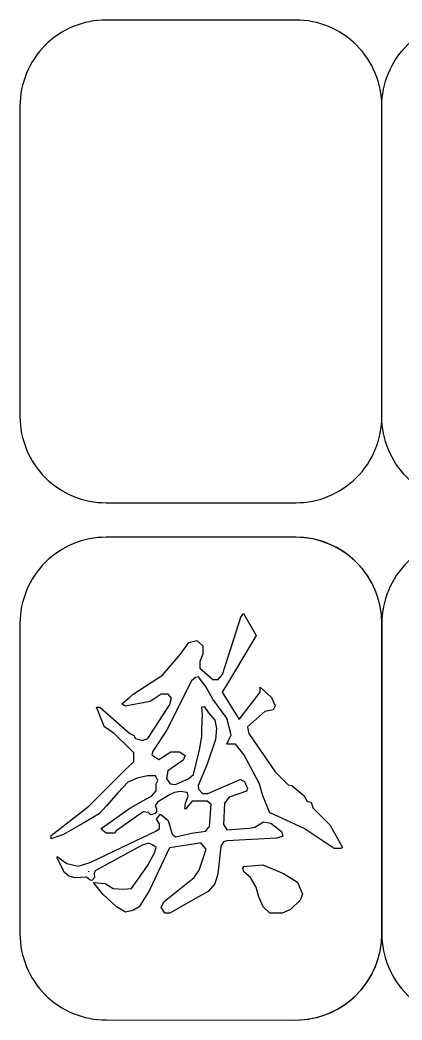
# Model space of a CAD drawing. Header units: millimetres. Extents: x -42 to 21, y 0 to 118.
# Drawn here: x -42 to -19.8, y 60 to 118 of the extents above; entities that cross this region are included whole.
import ezdxf

# ---------------------------------------------------------------- set-up
doc = ezdxf.new("R2010")
doc.units = ezdxf.units.MM
doc.layers.get('0').update_dxf_attribs({"linetype": 'CONTINUOUS'})

msp = doc.modelspace()

# ---------------------------------------------------------------- linework, layer by layer
for p, q in [((-21, 95), (-21, 113)), ((-21, 95), (-21, 113)), ((-21, 95), (-21, 113)), ((-21, 95), (-21, 113)), ((-42, 83), (-42, 65)), ((-42, 83), (-42, 65)), ((-42, 83), (-42, 65)), ((-42, 83), (-42, 65)), ((-21, 83), (-21, 65)), ((-21, 83), (-21, 65)), ((-21, 83), (-21, 65)), ((-21, 83), (-21, 65)), ((-21, 83), (-21, 65)), ((-21, 83), (-21, 65)), ((-21, 83), (-21, 65)), ((-21, 83), (-21, 65)), ((-21, 83), (-21, 65)), ((-21, 83), (-21, 65)), ((-21, 83), (-21, 65)), ((-21, 83), (-21, 65)), ((-21, 83), (-21, 65)), ((-21, 83), (-21, 65)), ((-21, 83), (-21, 65)), ((-21, 83), (-21, 65)), ((-38.007, 68.596), (-38.007, 68.642)), ((-38.007, 68.596), (-38.007, 68.642)), ((-38.007, 68.596), (-38.007, 68.642)), ((-38.007, 68.596), (-38.007, 68.642))]:
    msp.add_line(p, q)
for points in [[(-26, 90, 0.414214), (-21, 95), (-21, 113, 0.414214), (-26, 118), (-37, 118, 0.414214), (-42, 113), (-42, 95, 0.414214), (-37, 90)], [(-26, 90, 0.414214), (-21, 95), (-21, 113, 0.414214), (-26, 118), (-37, 118, 0.414214), (-42, 113), (-42, 95, 0.414214), (-37, 90)], [(-26, 90, 0.414214), (-21, 95), (-21, 113, 0.414214), (-26, 118), (-37, 118, 0.414214), (-42, 113), (-42, 95, 0.414214), (-37, 90)], [(-26, 90, 0.414214), (-21, 95), (-21, 113, 0.414214), (-26, 118), (-37, 118, 0.414214), (-42, 113), (-42, 95, 0.414214), (-37, 90)], [(-16, 118), (-5, 118, -0.414214), (0, 113), (0, 95, -0.414214), (-5, 90), (-16, 90, -0.414214), (-21, 95), (-21, 113, -0.414214)], [(-16, 118), (-5, 118, -0.414214), (0, 113), (0, 95, -0.414214), (-5, 90), (-16, 90, -0.414214), (-21, 95), (-21, 113, -0.414214)], [(-16, 118), (-5, 118, -0.414214), (0, 113), (0, 95, -0.414214), (-5, 90), (-16, 90, -0.414214), (-21, 95), (-21, 113, -0.414214)], [(-16, 118), (-5, 118, -0.414214), (0, 113), (0, 95, -0.414214), (-5, 90), (-16, 90, -0.414214), (-21, 95), (-21, 113, -0.414214)], [(-26, 60, 0.414214), (-21, 65), (-21, 83, 0.414214), (-26, 88), (-37, 88, 0.414214), (-42, 83), (-42, 65, 0.414214), (-37, 60)], [(-26, 60, 0.414214), (-21, 65), (-21, 83, 0.414214), (-26, 88), (-37, 88, 0.414214), (-42, 83), (-42, 65, 0.414214), (-37, 60)], [(-26, 60, 0.414214), (-21, 65), (-21, 83, 0.414214), (-26, 88), (-37, 88, 0.414214), (-42, 83), (-42, 65, 0.414214), (-37, 60)], [(-26, 60, 0.414214), (-21, 65), (-21, 83, 0.414214), (-26, 88), (-37, 88, 0.414214), (-42, 83), (-42, 65, 0.414214), (-37, 60)], [(-5, 60, 0.414214), (0, 65), (0, 83, 0.414214), (-5, 88), (-16, 88, 0.414214), (-21, 83), (-21, 65, 0.414214), (-16, 60)], [(-5, 60, 0.414214), (0, 65), (0, 83, 0.414214), (-5, 88), (-16, 88, 0.414214), (-21, 83), (-21, 65, 0.414214), (-16, 60)], [(-5, 60, 0.414214), (0, 65), (0, 83, 0.414214), (-5, 88), (-16, 88, 0.414214), (-21, 83), (-21, 65, 0.414214), (-16, 60)], [(-5, 60, 0.414214), (0, 65), (0, 83, 0.414214), (-5, 88), (-16, 88, 0.414214), (-21, 83), (-21, 65, 0.414214), (-16, 60)]]:
    msp.add_lwpolyline(points, format="xyb", close=True)
for points in [[(-31.638, 79.903), (-31.805, 79.859), (-32.051, 79.68), (-33.5, 76.8), (-34.3, 75.6), (-34.342, 75.383), (-33.942, 75.117), (-33.255, 75.557), (-32.737, 75.557), (-32.407, 75.337), (-32.525, 75.066), (-33.418, 74.444), (-33.5, 74), (-33.294, 73.704), (-32.971, 73.655), (-32.2, 74), (-31.929, 74.235), (-31.557, 75.74), (-31.454, 76.47), (-31.454, 76.871), (-31.4, 77.7), (-31.454, 78.158), (-31.307, 78.175), (-31.059, 77.809), (-30.7, 77.4), (-30.6, 76.9), (-30.65, 76.262), (-31.139, 74.837), (-31.665, 73.595), (-31.639, 73.379), (-31.402, 73.141), (-31.1, 73.141), (-29.229, 73.941), (-28.966, 73.833), (-28.79, 73.42), (-28.848, 73.276), (-29.855, 72.927), (-30.129, 72.578), (-30.181, 71.342), (-29.992, 71.031), (-28.696, 71.135), (-28.378, 71.187), (-27.86, 71.5), (-27.437, 71.419), (-26.832, 70.934), (-26.745, 70.657), (-27.092, 70.549), (-30, 70.4), (-30.185, 70.342), (-30.336, 70.09), (-30.461, 69), (-30.522, 68.47), (-30.7, 67.9), (-31.077, 67.461), (-31.817, 67.038), (-33.31, 66.187), (-33.6, 66.187), (-33.805, 66.547), (-33.633, 66.866), (-31.89, 68.27), (-31.6, 68.7), (-31.2, 69.9), (-31.336, 70.069), (-31.505, 70.278), (-31.691, 70.246), (-33.319, 69.984), (-34.5, 67.5), (-35.079, 66.557), (-35.451, 66.354), (-35.868, 66.257), (-36.404, 66.557), (-37.2, 67.3), (-37.73, 67.967), (-37.06, 67.918), (-36.584, 67.634), (-35.984, 67.589), (-35.53, 67.634), (-34.595, 68.947), (-34.2, 69.7), (-34.1, 70), (-34.298, 70.141), (-34.526, 70.261), (-34.901, 70.141), (-37.465, 68.745), (-37.646, 68.646), (-37.7, 68.5), (-37.673, 68.27), (-37.833, 68.084), (-37.925, 68.108), (-38.132, 68.285), (-38.802, 68.244), (-39.157, 68.335), (-39.412, 68.554), (-39.834, 69.379), (-39.84, 69.487), (-39.284, 69.072), (-38.628, 68.927), (-37.921, 69.135), (-36.553, 69.786), (-34.07, 70.966), (-33.9, 71.1), (-33.9, 71.369), (-34.07, 71.647), (-33.84, 71.93), (-33.398, 71.571), (-33.162, 70.78), (-32.969, 70.623), (-32.048, 70.829), (-31.217, 70.962), (-31.074, 71.137), (-30.997, 71.232), (-30.9, 72.5), (-31.145, 72.7), (-32, 72.7), (-32.386, 72.225), (-32.437, 72.266), (-32.386, 72.586), (-32.247, 72.979), (-32.29, 73.191), (-32.691, 73.255), (-33.042, 73.191), (-33.28, 73.085), (-33.77, 72.783), (-34.015, 72.632), (-34.146, 72.44), (-34.08, 72.255), (-34.08, 72.087), (-34.153, 71.981), (-34.4, 71.9), (-34.543, 72.034), (-34.827, 72.079), (-35.052, 71.94), (-36.409, 70.967), (-36.504, 70.828), (-37, 70.828), (-37.294, 71.068), (-37.225, 71.152), (-35.629, 72.296), (-34.7, 72.8), (-34.365, 72.982), (-34.1, 73.3), (-34.1, 73.7), (-34, 73.9), (-34.145, 74.167), (-34.6, 74.167), (-35.197, 74.033), (-35.737, 73.8), (-36.3, 73.2), (-37, 72.4), (-37.41, 71.963), (-38.2, 71.5), (-39.472, 70.755), (-40.2, 70.5), (-40.2, 70.7), (-38, 72.4), (-36.1, 74.3), (-35.4, 75), (-35.4, 75.3), (-35.4, 75.5), (-35.648, 75.748), (-36.526, 76.626), (-37.1, 77), (-37.3, 77.5), (-37.427, 77.817), (-37.561, 78.153), (-37.363, 78.153), (-35.63, 76.626), (-35.4, 76.5), (-35.29, 76.328), (-34.886, 76.217), (-34.588, 76.328), (-33.3, 78.3), (-33.201, 78.663), (-33.4, 78.9), (-33.8, 78.9), (-34.449, 78.482), (-35.9, 78.2), (-36.088, 78.341), (-35.672, 78.691), (-35.424, 78.9), (-33.726, 79.994), (-32.679, 81.211), (-32.2, 81.9), (-31.738, 82.002), (-31.392, 81.704), (-31.392, 81.211), (-31.565, 80.792), (-31.565, 80.4), (-31.273, 80.149), (-30.816, 79.755), (-30.5, 79.755), (-30.249, 80.046), (-29.3, 83), (-29.182, 83.366), (-29.034, 83.575), (-28.301, 82.301), (-28.667, 81.684), (-29.893, 79.619), (-30.258, 79.005), (-29.28, 77.437), (-28.069, 79.005), (-28.069, 79.312), (-27.4, 78.7), (-27.196, 78.221), (-27.298, 77.995), (-27.8, 77.9), (-28.8, 77), (-28.755, 76.764), (-28.727, 76.613), (-27.2, 74.4), (-26.431, 73.631), (-26.438, 73.645), (-26.231, 73.61), (-25.5, 73), (-25.33, 72.664), (-25.108, 72.626), (-25, 72.3), (-24.6, 71.9), (-24.024, 71.324), (-23.5, 70.4), (-23.276, 70.005), (-23.388, 69.941), (-23.762, 69.941), (-25.5, 71.1), (-27.271, 71.918), (-27.271, 71.914), (-27.492, 72.02), (-27.9, 73), (-28.1, 73.7), (-29, 75.4), (-29.5, 76), (-30, 76), (-29.75, 76.542), (-30, 77.5), (-30.8, 78.6), (-31.2, 79.3)], [(-30.5, 79.755), (-30.249, 80.046), (-29.3, 83), (-29.182, 83.366), (-29.034, 83.575), (-28.301, 82.301), (-28.667, 81.684), (-29.893, 79.619), (-30.258, 79.005), (-29.28, 77.437), (-28.069, 79.005), (-28.069, 79.312), (-27.4, 78.7), (-27.196, 78.221), (-27.298, 77.995), (-27.8, 77.9), (-28.8, 77), (-28.755, 76.764), (-28.727, 76.613), (-27.2, 74.4), (-26.431, 73.631), (-26.438, 73.645), (-26.231, 73.61), (-25.5, 73), (-25.33, 72.664), (-25.108, 72.626), (-25, 72.3), (-24.6, 71.9), (-24.024, 71.324), (-23.5, 70.4), (-23.276, 70.005), (-23.388, 69.941), (-23.762, 69.941), (-25.5, 71.1), (-27.271, 71.918), (-27.271, 71.914), (-27.492, 72.02), (-27.9, 73), (-28.1, 73.7), (-29, 75.4), (-29.5, 76), (-30, 76), (-29.75, 76.542), (-30, 77.5), (-30.8, 78.6), (-31.2, 79.3), (-31.638, 79.903), (-31.805, 79.859), (-32.051, 79.68), (-33.5, 76.8), (-34.3, 75.6), (-34.342, 75.383), (-33.942, 75.117), (-33.255, 75.557), (-32.737, 75.557), (-32.407, 75.337), (-32.525, 75.066), (-33.418, 74.444), (-33.5, 74), (-33.294, 73.704), (-32.971, 73.655), (-32.2, 74), (-31.929, 74.235), (-31.557, 75.74), (-31.454, 76.47), (-31.454, 76.871), (-31.4, 77.7), (-31.454, 78.158), (-31.307, 78.175), (-31.059, 77.809), (-30.7, 77.4), (-30.6, 76.9), (-30.65, 76.262), (-31.139, 74.837), (-31.665, 73.595), (-31.639, 73.379), (-31.402, 73.141), (-31.1, 73.141), (-29.229, 73.941), (-28.966, 73.833), (-28.79, 73.42), (-28.848, 73.276), (-29.855, 72.927), (-30.129, 72.578), (-30.181, 71.342), (-29.992, 71.031), (-28.696, 71.135), (-28.378, 71.187), (-27.86, 71.5), (-27.437, 71.419), (-26.832, 70.934), (-26.745, 70.657), (-27.092, 70.549), (-30, 70.4), (-30.185, 70.342), (-30.336, 70.09), (-30.461, 69), (-30.522, 68.47), (-30.7, 67.9), (-31.077, 67.461), (-31.817, 67.038), (-33.31, 66.187), (-33.6, 66.187), (-33.805, 66.547), (-33.633, 66.866), (-31.89, 68.27), (-31.6, 68.7), (-31.2, 69.9), (-31.336, 70.069), (-31.505, 70.278), (-31.691, 70.246), (-33.319, 69.984), (-34.5, 67.5), (-35.079, 66.557), (-35.451, 66.354), (-35.868, 66.257), (-36.404, 66.557), (-37.2, 67.3), (-37.73, 67.967), (-37.06, 67.918), (-36.584, 67.634), (-35.984, 67.589), (-35.53, 67.634), (-34.595, 68.947), (-34.2, 69.7), (-34.1, 70), (-34.298, 70.141), (-34.526, 70.261), (-34.901, 70.141), (-37.465, 68.745), (-37.646, 68.646), (-37.7, 68.5), (-37.673, 68.27), (-37.833, 68.084), (-37.925, 68.108), (-38.132, 68.285), (-38.802, 68.244), (-39.157, 68.335), (-39.412, 68.554), (-39.834, 69.379), (-39.84, 69.487), (-39.284, 69.072), (-38.628, 68.927), (-37.921, 69.135), (-36.553, 69.786), (-34.07, 70.966), (-33.9, 71.1), (-33.9, 71.369), (-34.07, 71.647), (-33.84, 71.93), (-33.398, 71.571), (-33.162, 70.78), (-32.969, 70.623), (-32.048, 70.829), (-31.217, 70.962), (-31.074, 71.137), (-30.997, 71.232), (-30.9, 72.5), (-31.145, 72.7), (-32, 72.7), (-32.386, 72.225), (-32.437, 72.266), (-32.386, 72.586), (-32.247, 72.979), (-32.29, 73.191), (-32.691, 73.255), (-33.042, 73.191), (-33.28, 73.085), (-33.77, 72.783), (-34.015, 72.632), (-34.146, 72.44), (-34.08, 72.255), (-34.08, 72.087), (-34.153, 71.981), (-34.4, 71.9), (-34.543, 72.034), (-34.827, 72.079), (-35.052, 71.94), (-36.409, 70.967), (-36.504, 70.828), (-37, 70.828), (-37.294, 71.068), (-37.225, 71.152), (-35.629, 72.296), (-34.7, 72.8), (-34.365, 72.982), (-34.1, 73.3), (-34.1, 73.7), (-34, 73.9), (-34.145, 74.167), (-34.6, 74.167), (-35.197, 74.033), (-35.737, 73.8), (-36.3, 73.2), (-37, 72.4), (-37.41, 71.963), (-38.2, 71.5), (-39.472, 70.755), (-40.2, 70.5), (-40.2, 70.7), (-38, 72.4), (-36.1, 74.3), (-35.4, 75), (-35.4, 75.3), (-35.4, 75.5), (-35.648, 75.748), (-36.526, 76.626), (-37.1, 77), (-37.3, 77.5), (-37.427, 77.817), (-37.561, 78.153), (-37.363, 78.153), (-35.63, 76.626), (-35.4, 76.5), (-35.29, 76.328), (-34.886, 76.217), (-34.588, 76.328), (-33.3, 78.3), (-33.201, 78.663), (-33.4, 78.9), (-33.8, 78.9), (-34.449, 78.482), (-35.9, 78.2), (-36.088, 78.341), (-35.672, 78.691), (-35.424, 78.9), (-33.726, 79.994), (-32.679, 81.211), (-32.2, 81.9), (-31.738, 82.002), (-31.392, 81.704), (-31.392, 81.211), (-31.565, 80.792), (-31.565, 80.4), (-31.273, 80.149), (-30.816, 79.755)], [(-30.5, 79.755), (-30.249, 80.046), (-29.3, 83), (-29.182, 83.366), (-29.034, 83.575), (-28.301, 82.301), (-28.667, 81.684), (-29.893, 79.619), (-30.258, 79.005), (-29.28, 77.437), (-28.069, 79.005), (-28.069, 79.312), (-27.4, 78.7), (-27.196, 78.221), (-27.298, 77.995), (-27.8, 77.9), (-28.8, 77), (-28.755, 76.764), (-28.727, 76.613), (-27.2, 74.4), (-26.431, 73.631), (-26.438, 73.645), (-26.231, 73.61), (-25.5, 73), (-25.33, 72.664), (-25.108, 72.626), (-25, 72.3), (-24.6, 71.9), (-24.024, 71.324), (-23.5, 70.4), (-23.276, 70.005), (-23.388, 69.941), (-23.762, 69.941), (-25.5, 71.1), (-27.271, 71.918), (-27.271, 71.914), (-27.492, 72.02), (-27.9, 73), (-28.1, 73.7), (-29, 75.4), (-29.5, 76), (-30, 76), (-29.75, 76.542), (-30, 77.5), (-30.8, 78.6), (-31.2, 79.3), (-31.638, 79.903), (-31.805, 79.859), (-32.051, 79.68), (-33.5, 76.8), (-34.3, 75.6), (-34.342, 75.383), (-33.942, 75.117), (-33.255, 75.557), (-32.737, 75.557), (-32.407, 75.337), (-32.525, 75.066), (-33.418, 74.444), (-33.5, 74), (-33.294, 73.704), (-32.971, 73.655), (-32.2, 74), (-31.929, 74.235), (-31.557, 75.74), (-31.454, 76.47), (-31.454, 76.871), (-31.4, 77.7), (-31.454, 78.158), (-31.307, 78.175), (-31.059, 77.809), (-30.7, 77.4), (-30.6, 76.9), (-30.65, 76.262), (-31.139, 74.837), (-31.665, 73.595), (-31.639, 73.379), (-31.402, 73.141), (-31.1, 73.141), (-29.229, 73.941), (-28.966, 73.833), (-28.79, 73.42), (-28.848, 73.276), (-29.855, 72.927), (-30.129, 72.578), (-30.181, 71.342), (-29.992, 71.031), (-28.696, 71.135), (-28.378, 71.187), (-27.86, 71.5), (-27.437, 71.419), (-26.832, 70.934), (-26.745, 70.657), (-27.092, 70.549), (-30, 70.4), (-30.185, 70.342), (-30.336, 70.09), (-30.461, 69), (-30.522, 68.47), (-30.7, 67.9), (-31.077, 67.461), (-31.817, 67.038), (-33.31, 66.187), (-33.6, 66.187), (-33.805, 66.547), (-33.633, 66.866), (-31.89, 68.27), (-31.6, 68.7), (-31.2, 69.9), (-31.336, 70.069), (-31.505, 70.278), (-31.691, 70.246), (-33.319, 69.984), (-34.5, 67.5), (-35.079, 66.557), (-35.451, 66.354), (-35.868, 66.257), (-36.404, 66.557), (-37.2, 67.3), (-37.73, 67.967), (-37.06, 67.918), (-36.584, 67.634), (-35.984, 67.589), (-35.53, 67.634), (-34.595, 68.947), (-34.2, 69.7), (-34.1, 70), (-34.298, 70.141), (-34.526, 70.261), (-34.901, 70.141), (-37.465, 68.745), (-37.646, 68.646), (-37.7, 68.5), (-37.673, 68.27), (-37.833, 68.084), (-37.925, 68.108), (-38.132, 68.285), (-38.802, 68.244), (-39.157, 68.335), (-39.412, 68.554), (-39.834, 69.379), (-39.84, 69.487), (-39.284, 69.072), (-38.628, 68.927), (-37.921, 69.135), (-36.553, 69.786), (-34.07, 70.966), (-33.9, 71.1), (-33.9, 71.369), (-34.07, 71.647), (-33.84, 71.93), (-33.398, 71.571), (-33.162, 70.78), (-32.969, 70.623), (-32.048, 70.829), (-31.217, 70.962), (-31.074, 71.137), (-30.997, 71.232), (-30.9, 72.5), (-31.145, 72.7), (-32, 72.7), (-32.386, 72.225), (-32.437, 72.266), (-32.386, 72.586), (-32.247, 72.979), (-32.29, 73.191), (-32.691, 73.255), (-33.042, 73.191), (-33.28, 73.085), (-33.77, 72.783), (-34.015, 72.632), (-34.146, 72.44), (-34.08, 72.255), (-34.08, 72.087), (-34.153, 71.981), (-34.4, 71.9), (-34.543, 72.034), (-34.827, 72.079), (-35.052, 71.94), (-36.409, 70.967), (-36.504, 70.828), (-37, 70.828), (-37.294, 71.068), (-37.225, 71.152), (-35.629, 72.296), (-34.7, 72.8), (-34.365, 72.982), (-34.1, 73.3), (-34.1, 73.7), (-34, 73.9), (-34.145, 74.167), (-34.6, 74.167), (-35.197, 74.033), (-35.737, 73.8), (-36.3, 73.2), (-37, 72.4), (-37.41, 71.963), (-38.2, 71.5), (-39.472, 70.755), (-40.2, 70.5), (-40.2, 70.7), (-38, 72.4), (-36.1, 74.3), (-35.4, 75), (-35.4, 75.3), (-35.4, 75.5), (-35.648, 75.748), (-36.526, 76.626), (-37.1, 77), (-37.3, 77.5), (-37.427, 77.817), (-37.561, 78.153), (-37.363, 78.153), (-35.63, 76.626), (-35.4, 76.5), (-35.29, 76.328), (-34.886, 76.217), (-34.588, 76.328), (-33.3, 78.3), (-33.201, 78.663), (-33.4, 78.9), (-33.8, 78.9), (-34.449, 78.482), (-35.9, 78.2), (-36.088, 78.341), (-35.672, 78.691), (-35.424, 78.9), (-33.726, 79.994), (-32.679, 81.211), (-32.2, 81.9), (-31.738, 82.002), (-31.392, 81.704), (-31.392, 81.211), (-31.565, 80.792), (-31.565, 80.4), (-31.273, 80.149), (-30.816, 79.755)], [(-30.5, 79.755), (-30.249, 80.046), (-29.3, 83), (-29.182, 83.366), (-29.034, 83.575), (-28.301, 82.301), (-28.667, 81.684), (-29.893, 79.619), (-30.258, 79.005), (-29.28, 77.437), (-28.069, 79.005), (-28.069, 79.312), (-27.4, 78.7), (-27.196, 78.221), (-27.298, 77.995), (-27.8, 77.9), (-28.8, 77), (-28.755, 76.764), (-28.727, 76.613), (-27.2, 74.4), (-26.431, 73.631), (-26.438, 73.645), (-26.231, 73.61), (-25.5, 73), (-25.33, 72.664), (-25.108, 72.626), (-25, 72.3), (-24.6, 71.9), (-24.024, 71.324), (-23.5, 70.4), (-23.276, 70.005), (-23.388, 69.941), (-23.762, 69.941), (-25.5, 71.1), (-27.271, 71.918), (-27.271, 71.914), (-27.492, 72.02), (-27.9, 73), (-28.1, 73.7), (-29, 75.4), (-29.5, 76), (-30, 76), (-29.75, 76.542), (-30, 77.5), (-30.8, 78.6), (-31.2, 79.3), (-31.638, 79.903), (-31.805, 79.859), (-32.051, 79.68), (-33.5, 76.8), (-34.3, 75.6), (-34.342, 75.383), (-33.942, 75.117), (-33.255, 75.557), (-32.737, 75.557), (-32.407, 75.337), (-32.525, 75.066), (-33.418, 74.444), (-33.5, 74), (-33.294, 73.704), (-32.971, 73.655), (-32.2, 74), (-31.929, 74.235), (-31.557, 75.74), (-31.454, 76.47), (-31.454, 76.871), (-31.4, 77.7), (-31.454, 78.158), (-31.307, 78.175), (-31.059, 77.809), (-30.7, 77.4), (-30.6, 76.9), (-30.65, 76.262), (-31.139, 74.837), (-31.665, 73.595), (-31.639, 73.379), (-31.402, 73.141), (-31.1, 73.141), (-29.229, 73.941), (-28.966, 73.833), (-28.79, 73.42), (-28.848, 73.276), (-29.855, 72.927), (-30.129, 72.578), (-30.181, 71.342), (-29.992, 71.031), (-28.696, 71.135), (-28.378, 71.187), (-27.86, 71.5), (-27.437, 71.419), (-26.832, 70.934), (-26.745, 70.657), (-27.092, 70.549), (-30, 70.4), (-30.185, 70.342), (-30.336, 70.09), (-30.461, 69), (-30.522, 68.47), (-30.7, 67.9), (-31.077, 67.461), (-31.817, 67.038), (-33.31, 66.187), (-33.6, 66.187), (-33.805, 66.547), (-33.633, 66.866), (-31.89, 68.27), (-31.6, 68.7), (-31.2, 69.9), (-31.336, 70.069), (-31.505, 70.278), (-31.691, 70.246), (-33.319, 69.984), (-34.5, 67.5), (-35.079, 66.557), (-35.451, 66.354), (-35.868, 66.257), (-36.404, 66.557), (-37.2, 67.3), (-37.73, 67.967), (-37.06, 67.918), (-36.584, 67.634), (-35.984, 67.589), (-35.53, 67.634), (-34.595, 68.947), (-34.2, 69.7), (-34.1, 70), (-34.298, 70.141), (-34.526, 70.261), (-34.901, 70.141), (-37.465, 68.745), (-37.646, 68.646), (-37.7, 68.5), (-37.673, 68.27), (-37.833, 68.084), (-37.925, 68.108), (-38.132, 68.285), (-38.802, 68.244), (-39.157, 68.335), (-39.412, 68.554), (-39.834, 69.379), (-39.84, 69.487), (-39.284, 69.072), (-38.628, 68.927), (-37.921, 69.135), (-36.553, 69.786), (-34.07, 70.966), (-33.9, 71.1), (-33.9, 71.369), (-34.07, 71.647), (-33.84, 71.93), (-33.398, 71.571), (-33.162, 70.78), (-32.969, 70.623), (-32.048, 70.829), (-31.217, 70.962), (-31.074, 71.137), (-30.997, 71.232), (-30.9, 72.5), (-31.145, 72.7), (-32, 72.7), (-32.386, 72.225), (-32.437, 72.266), (-32.386, 72.586), (-32.247, 72.979), (-32.29, 73.191), (-32.691, 73.255), (-33.042, 73.191), (-33.28, 73.085), (-33.77, 72.783), (-34.015, 72.632), (-34.146, 72.44), (-34.08, 72.255), (-34.08, 72.087), (-34.153, 71.981), (-34.4, 71.9), (-34.543, 72.034), (-34.827, 72.079), (-35.052, 71.94), (-36.409, 70.967), (-36.504, 70.828), (-37, 70.828), (-37.294, 71.068), (-37.225, 71.152), (-35.629, 72.296), (-34.7, 72.8), (-34.365, 72.982), (-34.1, 73.3), (-34.1, 73.7), (-34, 73.9), (-34.145, 74.167), (-34.6, 74.167), (-35.197, 74.033), (-35.737, 73.8), (-36.3, 73.2), (-37, 72.4), (-37.41, 71.963), (-38.2, 71.5), (-39.472, 70.755), (-40.2, 70.5), (-40.2, 70.7), (-38, 72.4), (-36.1, 74.3), (-35.4, 75), (-35.4, 75.3), (-35.4, 75.5), (-35.648, 75.748), (-36.526, 76.626), (-37.1, 77), (-37.3, 77.5), (-37.427, 77.817), (-37.561, 78.153), (-37.363, 78.153), (-35.63, 76.626), (-35.4, 76.5), (-35.29, 76.328), (-34.886, 76.217), (-34.588, 76.328), (-33.3, 78.3), (-33.201, 78.663), (-33.4, 78.9), (-33.8, 78.9), (-34.449, 78.482), (-35.9, 78.2), (-36.088, 78.341), (-35.672, 78.691), (-35.424, 78.9), (-33.726, 79.994), (-32.679, 81.211), (-32.2, 81.9), (-31.738, 82.002), (-31.392, 81.704), (-31.392, 81.211), (-31.565, 80.792), (-31.565, 80.4), (-31.273, 80.149), (-30.816, 79.755)], [(-28.3, 67.7), (-28.615, 68.266), (-29, 68.6), (-29.059, 68.798), (-29, 68.9), (-27.9, 69), (-26.7, 68.5), (-25.9, 68), (-25.6, 67.3), (-25.75, 66.959), (-26.3, 66.4), (-26.792, 66.189), (-27.5, 66.189), (-27.889, 66.572), (-28.135, 67.145)], [(-28.135, 67.145), (-28.3, 67.7), (-28.615, 68.266), (-29, 68.6), (-29.059, 68.798), (-29, 68.9), (-27.9, 69), (-26.7, 68.5), (-25.9, 68), (-25.6, 67.3), (-25.75, 66.959), (-26.3, 66.4), (-26.792, 66.189), (-27.5, 66.189), (-27.889, 66.572)], [(-27.889, 66.572), (-28.135, 67.145), (-28.3, 67.7), (-28.615, 68.266), (-29, 68.6), (-29.059, 68.798), (-29, 68.9), (-27.9, 69), (-26.7, 68.5), (-25.9, 68), (-25.6, 67.3), (-25.75, 66.959), (-26.3, 66.4), (-26.792, 66.189), (-27.5, 66.189)], [(-28.615, 68.266), (-29, 68.6), (-29.059, 68.798), (-29, 68.9), (-27.9, 69), (-26.7, 68.5), (-25.9, 68), (-25.6, 67.3), (-25.75, 66.959), (-26.3, 66.4), (-26.792, 66.189), (-27.5, 66.189), (-27.889, 66.572), (-28.135, 67.145), (-28.3, 67.7)]]:
    msp.add_lwpolyline(points, close=True)
for centre, start, end in [((-26, 83), 0, 90), ((-26, 83), 0, 90), ((-26, 83), 0, 90), ((-26, 83), 0, 90), ((-26, 65), -90, 0), ((-26, 65), -90, 0), ((-26, 65), -90, 0), ((-26, 65), -90, 0)]:
    msp.add_arc(centre, 5, start, end)

doc.saveas('drawing.dxf')
